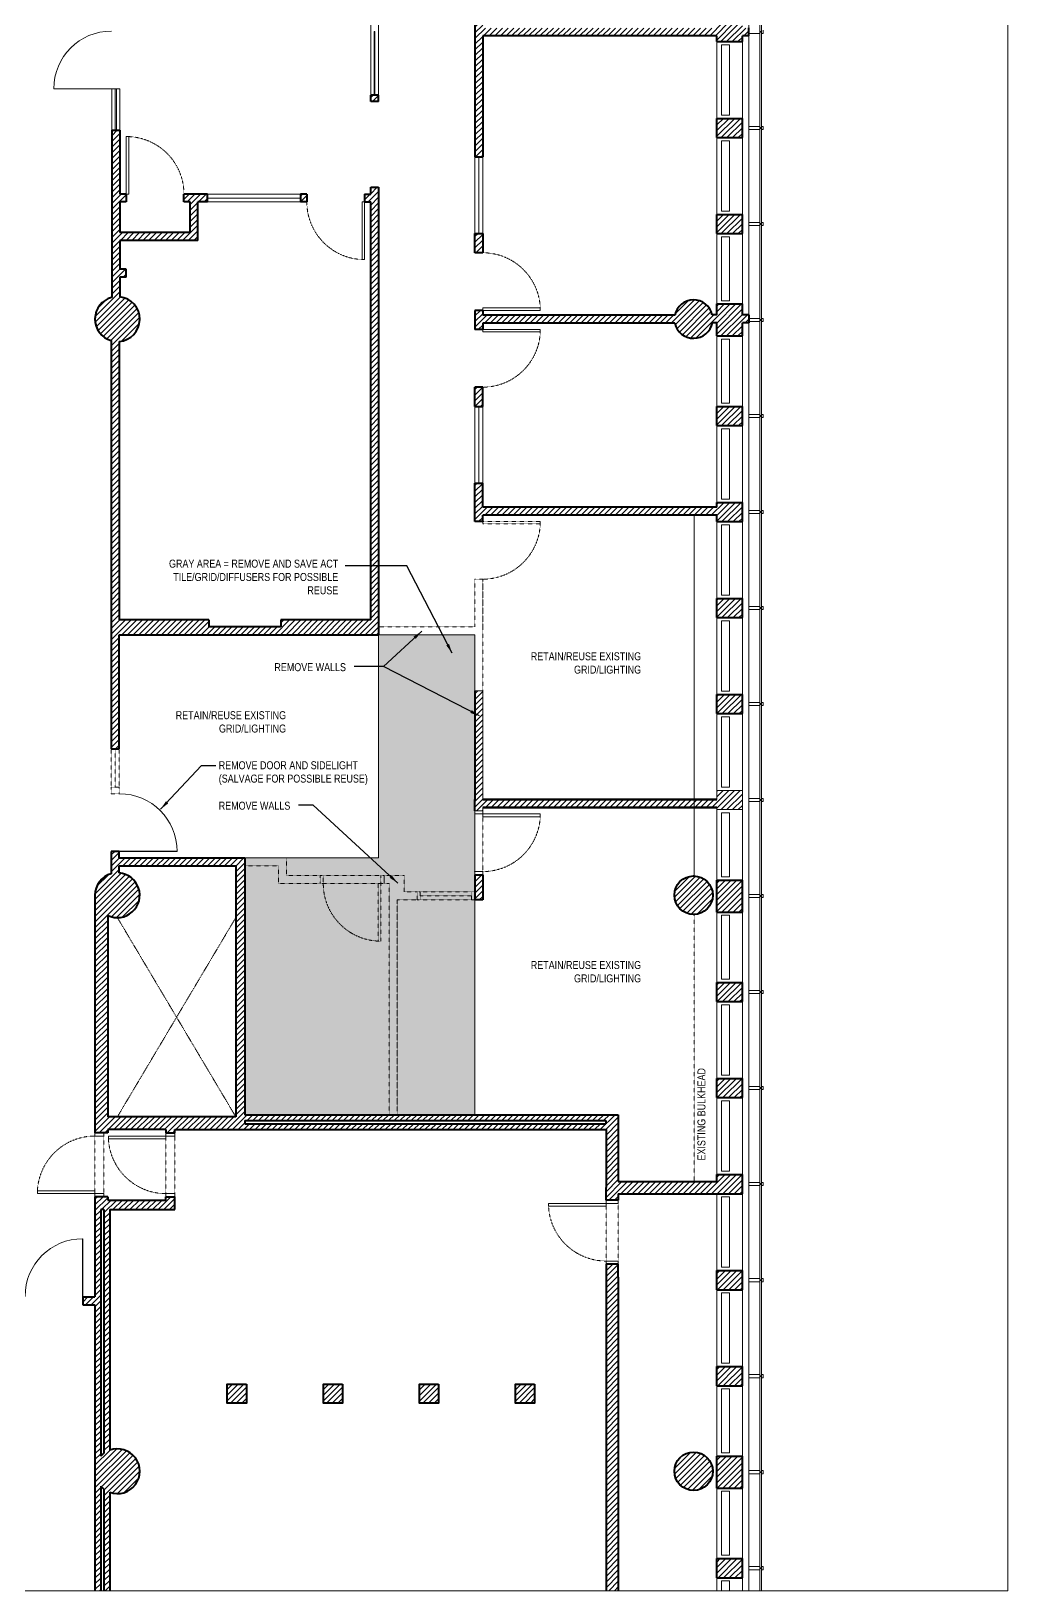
# Model space of a CAD drawing. Header units: inches. Extents: x -2978 to 4308, y -21 to 2608.
# Drawn here: x 12 to 623, y 330 to 1305 of the extents above; entities that cross this region are included whole.
import ezdxf

# ---------------------------------------------------------------- set-up
doc = ezdxf.new("R2010")
doc.units = ezdxf.units.IN
doc.header["$LTSCALE"] = 0.2
doc.header["$MEASUREMENT"] = 0
doc.header["$PDSIZE"] = 8
doc.linetypes.add('HIDDEN', pattern=[0.375, 0.25, -0.125])
doc.layers.get('0').update_dxf_attribs({"color": 20, "linetype": 'CONTINUOUS', "lineweight": 40})
doc.layers.get('Defpoints').update_dxf_attribs({"color": 240, "linetype": 'CONTINUOUS', "lineweight": 0})
for name, color, linetype, lineweight in [('Annotations', 40, 'CONTINUOUS', 5), ('Framing', 141, 'CONTINUOUS', 15), ('Hatches', 8, 'CONTINUOUS', 5), ('Projections', 151, 'HIDDEN', 5), ('Viewed', 150, 'CONTINUOUS', 9), ('Walls', 7, 'CONTINUOUS', 40)]:
    doc.layers.add(name, color=color, linetype=linetype, lineweight=lineweight)
doc.layers.add('Demolished', color=7, linetype='HIDDEN', lineweight=5, true_color=0xfa0000)
doc.styles.get("Standard").update_dxf_attribs({"font": 'arial.ttf', "width": 0.8})
doc.dimstyles.new('ARCH', dxfattribs={"dimscale": 96, "dimtxt": 0.0625, "dimasz": 0.0625, "dimexe": 0.04, "dimexo": 0.09375, "dimgap": 0.03125, "dimtad": 1, "dimrnd": 0.0625, "dimzin": 3, "dimdsep": 46, "dimlunit": 4, "dimtxsty": 'Standard', "dimblk1": 'ARCHTICK', "dimblk2": 'ARCHTICK', "dimsah": 1, "dimcen": 0, "dimdle": 0.03125, "dimclrd": 256, "dimclre": 256, "dimclrt": 256, "dimazin": 0, "dimtfac": 1, "dimtdec": 0, "dimtmove": 2, "dimatfit": 3, "dimfxl": 0.3, "dimfxlon": 1, "dimfrac": 2, "dimarcsym": 0})
pattern_1 = [(45, (-108.8227, 0), (-1.767767, 1.767767), [])]

# ---------------------------------------------------------------- blocks, each defined once
blk = doc.blocks.new('08PDRR02')
at = {"linetype": 'ByBlock'}
for p, q in [((1, 0), (0, 0)), ((0, 0), (0, -1)), ((1, -1), (1, 0)), ((0, -1), (1, -1))]:
    blk.add_line(p, q, dxfattribs=at)
blk = doc.blocks.new('*U16')
blk.add_lwpolyline([(0, 2.5), (0, -2.5)])
at = {"linetype": 'Continuous'}
blk.add_arc((0, 2.75), 36, 0, 90, dxfattribs=at)
at = {"linetype": 'Continuous', "xscale": 36, "yscale": 0.0325, "rotation": 90}
blk.add_blockref('08PDRR02', (0, 2.75), dxfattribs=at)
blk = doc.blocks.new('*U23')
blk.add_lwpolyline([(0, 2.5), (0, -2.5)])
at = {"linetype": 'Continuous'}
blk.add_arc((0, 2.75), 36, 0, 90, dxfattribs=at)
at = {"linetype": 'Continuous', "xscale": 36, "yscale": 0.0325, "rotation": 90}
blk.add_blockref('08PDRR02', (0, 2.75), dxfattribs=at)
blk = doc.blocks.new('_ArchTick')
at = {"linetype": 'ByBlock', "const_width": 0.15}
blk.add_lwpolyline([(-0.5, -0.5), (0.5, 0.5)], dxfattribs=at)

msp = doc.modelspace()

# ---------------------------------------------------------------- hatches: boundary and pattern name
at = {"layer": 'Hatches'}
h = msp.add_hatch(dxfattribs=at)
h.set_pattern_fill('ANSI31', color=256, scale=20, style=0)
h.set_pattern_definition(pattern_1)
h.paths.add_polyline_path([(460.763, 1301.812), (460.763, 1306.687), (456.763, 1306.687), (456.763, 1310.25), (440.763, 1310.25), (440.763, 1306.687), (294.547, 1306.687), (294.547, 1382.29), (289.672, 1382.29), (289.672, 1226.253), (294.547, 1226.253), (294.547, 1301.812), (440.763, 1301.812), (440.763, 1298.25), (456.763, 1298.25), (456.763, 1301.812)])
h = msp.add_hatch(dxfattribs=at)
h.set_pattern_fill('ANSI31', color=256, scale=20, style=0)
h.set_pattern_definition(pattern_1)
h.paths.add_polyline_path([(229.422, 1260.772), (229.422, 1264.772), (224.547, 1264.772), (224.547, 1260.772)])
h = msp.add_hatch(dxfattribs=at)
h.set_pattern_fill('ANSI31', color=256, scale=20, style=0)
h.set_pattern_definition(pattern_1)
h.paths.add_polyline_path([(456.763, 1238.25), (456.763, 1250.25), (440.763, 1250.25), (440.763, 1238.25)])
h = msp.add_hatch(dxfattribs=at)
h.set_pattern_fill('ANSI31', color=256, scale=20, style=0)
h.set_pattern_definition(pattern_1)
h.paths.add_polyline_path([(67.396, 1110.816, 0.9096206), (67.82, 1138.687), (67.82, 1150.959), (71.82, 1150.959), (71.82, 1155.959), (67.82, 1155.959), (67.82, 1173.996), (116.558, 1173.996), (116.558, 1197.996), (122.558, 1197.996), (122.558, 1202.871), (107.746, 1202.871), (107.746, 1197.996), (111.683, 1197.996), (111.683, 1178.871), (67.82, 1178.871), (67.82, 1197.996), (71.882, 1197.996), (71.882, 1202.871), (67.82, 1202.871), (67.82, 1242.772), (62.82, 1242.772), (62.82, 1138.336, 0.7641049), (62.396, 1111.323), (62.396, 927.522), (62.396, 856.282), (67.396, 856.282), (67.396, 927.522), (229.422, 927.522), (229.422, 1207.246), (224.547, 1207.246), (224.547, 1202.871), (220.672, 1202.871), (220.672, 1197.996), (224.547, 1197.996), (224.547, 936.772), (168.471, 936.772), (168.471, 932.522), (123.471, 932.522), (123.471, 936.772), (67.396, 936.772)])
h = msp.add_hatch(dxfattribs=at)
h.set_pattern_fill('ANSI31', color=256, scale=20, style=0)
h.set_pattern_definition(pattern_1)
h.paths.add_polyline_path([(184.672, 1197.996), (184.672, 1202.871), (180.672, 1202.871), (180.672, 1197.996)])
h = msp.add_hatch(dxfattribs=at)
h.set_pattern_fill('ANSI31', color=256, scale=20, style=0)
h.set_pattern_definition(pattern_1)
h.paths.add_polyline_path([(456.763, 1178.25), (456.763, 1190.25), (440.763, 1190.25), (440.763, 1178.25)])
h = msp.add_hatch(dxfattribs=at)
h.set_pattern_fill('ANSI31', color=256, scale=20, style=0)
h.set_pattern_definition(pattern_1)
h.paths.add_polyline_path([(294.547, 1166.247), (294.547, 1178.253), (289.672, 1178.253), (289.672, 1166.247)])
h = msp.add_hatch(dxfattribs=at)
h.set_pattern_fill('ANSI31', color=256, scale=20, style=0)
h.set_pattern_definition(pattern_1)
h.paths.add_polyline_path([(460.763, 1122.522), (460.763, 1127.522), (456.763, 1127.522), (456.763, 1134.25), (440.763, 1134.25), (440.763, 1127.522), (437.966, 1127.522, 0.8012838), (414.545, 1127.253), (326.07, 1127.253), (294.547, 1127.253), (294.547, 1130.253), (289.672, 1130.253), (289.672, 1118.253), (294.547, 1118.253), (294.547, 1122.253), (414.553, 1122.253, 0.8175955), (438.073, 1122.522), (440.763, 1122.522), (440.763, 1114.25), (456.763, 1114.25), (456.763, 1122.522)])
h = msp.add_hatch(dxfattribs=at)
h.set_pattern_fill('ANSI31', color=256, scale=20, style=0)
h.set_pattern_definition(pattern_1)
h.paths.add_polyline_path([(294.547, 1070.253), (294.547, 1082.253), (289.672, 1082.253), (289.672, 1070.253)])
h = msp.add_hatch(dxfattribs=at)
h.set_pattern_fill('ANSI31', color=256, scale=20, style=0)
h.set_pattern_definition(pattern_1)
h.paths.add_polyline_path([(456.763, 1058.25), (456.763, 1070.25), (440.763, 1070.25), (440.763, 1058.25)])
h = msp.add_hatch(dxfattribs=at)
h.set_pattern_fill('ANSI31', color=256, scale=20, style=0)
h.set_pattern_definition(pattern_1)
h.paths.add_polyline_path([(294.547, 1007.253), (294.547, 1022.253), (289.672, 1022.253), (289.672, 998.253), (294.547, 998.253), (294.547, 1002.253), (440.763, 1002.253), (440.763, 998.25), (456.763, 998.25), (456.763, 1010.25), (440.763, 1010.25), (440.763, 1007.253)])
h = msp.add_hatch(dxfattribs=at)
h.set_pattern_fill('ANSI31', color=256, scale=20, style=0)
h.set_pattern_definition(pattern_1)
h.paths.add_polyline_path([(456.763, 938.25), (456.763, 950.25), (440.763, 950.25), (440.763, 938.25)])
at = {"layer": 'Hatches', "true_color": 0xcbcdcd}
msp.add_hatch(color=254, dxfattribs=at).paths.add_polyline_path([(229.422, 927.522), (289.547, 927.522), (289.547, 819.522), (289.547, 761.772), (289.547, 728.911), (289.547, 707.647), (289.547, 627.522), (145.911, 627.522), (145.911, 788.022), (229.422, 788.022)])
at = {"layer": 'Hatches'}
h = msp.add_hatch(dxfattribs=at)
h.set_pattern_fill('ANSI31', color=256, scale=20, style=0)
h.paths.add_polyline_path([(426.672, 819.522), (426.672, 824.522), (294.547, 824.522), (294.547, 892.502), (289.547, 892.502), (289.547, 824.522), (289.547, 819.522), (289.547, 817.522), (294.547, 817.522), (294.547, 819.522)])
h = msp.add_hatch(dxfattribs=at)
h.set_pattern_fill('ANSI31', color=256, scale=20, style=0)
h.set_pattern_definition(pattern_1)
h.paths.add_polyline_path([(456.763, 878.25), (456.763, 890.25), (440.763, 890.25), (440.763, 878.25)])
h = msp.add_hatch(dxfattribs=at)
h.set_pattern_fill('ANSI31', color=256, scale=20, style=0)
h.paths.add_polyline_path([(456.763, 818.25), (456.763, 830.25), (440.763, 830.25), (440.763, 824.522), (426.672, 824.522), (426.672, 819.522), (440.763, 819.522), (440.763, 818.25)])
h = msp.add_hatch(dxfattribs=at)
h.set_pattern_fill('ANSI31', color=256, scale=20, style=0)
h.set_pattern_definition(pattern_1)
h.paths.add_polyline_path([(456.763, 578.147), (456.763, 590.25), (440.763, 590.25), (440.763, 585.772), (379.263, 585.772), (379.263, 627.522), (241.161, 627.522), (236.161, 627.522), (145.911, 627.522), (145.911, 788.022), (67.396, 788.022), (67.396, 792.148), (62.396, 792.148), (62.396, 778.22, 0.3339563), (52.286, 764.772), (52.286, 616.272), (60.286, 616.272), (60.286, 618.272), (96.661, 618.272), (96.661, 616.272), (102.286, 616.272), (102.286, 618.272), (371.638, 618.272), (371.638, 582.147), (371.638, 574.147), (379.263, 574.147), (379.263, 578.147)])
h.paths.add_polyline_path([(60.286, 626.272), (60.286, 752.122, 1.2005443), (67.396, 778.727), (67.396, 783.022), (140.286, 783.022), (140.286, 626.272)], flags=16)
h.paths.add_polyline_path([(145.911, 621.897), (145.911, 623.897), (371.45, 623.897), (371.45, 621.897)], flags=16)
h = msp.add_hatch(dxfattribs=at)
h.set_pattern_fill('ANSI31', color=256, scale=20, style=0)
h.set_pattern_definition(pattern_1)
h.paths.add_polyline_path([(294.547, 761.772), (294.547, 777.522), (289.547, 777.522), (289.547, 766.772), (289.547, 761.772)])
h = msp.add_hatch(dxfattribs=at)
h.set_pattern_fill('ANSI31', color=256, scale=20, style=0)
h.set_pattern_definition(pattern_1)
h.paths.add_polyline_path([(438.286, 764.772, 1), (414.286, 764.772, 1)])
h = msp.add_hatch(dxfattribs=at)
h.set_pattern_fill('ANSI31', color=256, scale=20, style=0)
h.set_pattern_definition(pattern_1)
h.paths.add_polyline_path([(456.763, 754.25), (456.763, 766.25), (456.763, 774.25), (440.763, 774.25), (440.763, 766.25), (440.763, 754.25)])
h = msp.add_hatch(dxfattribs=at)
h.set_pattern_fill('ANSI31', color=256, scale=20, style=0)
h.set_pattern_definition(pattern_1)
h.paths.add_polyline_path([(456.763, 698.25), (456.763, 710.25), (440.763, 710.25), (440.763, 698.25)])
h = msp.add_hatch(dxfattribs=at)
h.set_pattern_fill('ANSI31', color=256, scale=20, style=0)
h.set_pattern_definition(pattern_1)
h.paths.add_polyline_path([(456.763, 638.25), (456.763, 650.25), (440.763, 650.25), (440.763, 638.25)])
h = msp.add_hatch(dxfattribs=at)
h.set_pattern_fill('ANSI31', color=256, scale=20, style=0)
h.set_pattern_definition(pattern_1)
h.paths.add_polyline_path([(61.536, 391.602, 1.423737), (61.536, 417.941), (61.536, 568.272), (102.286, 568.272), (102.286, 576.272), (96.661, 576.272), (96.661, 574.272), (60.286, 574.272), (60.286, 576.272), (52.286, 576.272), (52.286, 513.834), (44.602, 513.834), (44.602, 508.834), (52.286, 508.834), (52.286, 330.061), (55.911, 330.061), (55.911, 395.372, 0.0483862), (57.911, 393.553), (57.911, 330.061), (61.536, 330.061)])
h.paths.add_polyline_path([(55.911, 568.272), (57.911, 568.272), (57.911, 415.99, 0.0483862), (55.911, 414.171)], flags=16)
h = msp.add_hatch(dxfattribs=at)
h.set_pattern_fill('ANSI31', color=256, scale=20, style=0)
h.set_pattern_definition(pattern_1)
h.paths.add_polyline_path([(379.263, 330.061), (379.263, 526.147), (379.263, 534.147), (371.638, 534.147), (371.638, 526.147), (371.638, 330.061)])
h = msp.add_hatch(dxfattribs=at)
h.set_pattern_fill('ANSI31', color=256, scale=20, style=0)
h.set_pattern_definition(pattern_1)
h.paths.add_polyline_path([(456.763, 518.25), (456.763, 530.25), (440.763, 530.25), (440.763, 518.25)])
h = msp.add_hatch(dxfattribs=at)
h.set_pattern_fill('ANSI31', color=256, scale=20, style=0)
h.set_pattern_definition(pattern_1)
h.paths.add_polyline_path([(456.763, 458.25), (456.763, 470.25), (440.763, 470.25), (440.763, 458.25)])
h = msp.add_hatch(dxfattribs=at)
h.set_pattern_fill('ANSI31', color=256, scale=20, style=0)
h.set_pattern_definition(pattern_1)
h.paths.add_polyline_path([(146.986, 447.272), (146.986, 459.272), (134.986, 459.272), (134.986, 447.272)])
h = msp.add_hatch(dxfattribs=at)
h.set_pattern_fill('ANSI31', color=256, scale=20, style=0)
h.set_pattern_definition(pattern_1)
h.paths.add_polyline_path([(206.986, 447.272), (206.986, 459.272), (194.986, 459.272), (194.986, 447.272)])
h = msp.add_hatch(dxfattribs=at)
h.set_pattern_fill('ANSI31', color=256, scale=20, style=0)
h.set_pattern_definition(pattern_1)
h.paths.add_polyline_path([(266.986, 447.272), (266.986, 459.272), (254.986, 459.272), (254.986, 447.272)])
h = msp.add_hatch(dxfattribs=at)
h.set_pattern_fill('ANSI31', color=256, scale=20, style=0)
h.set_pattern_definition(pattern_1)
h.paths.add_polyline_path([(326.986, 447.272), (326.986, 459.272), (314.986, 459.272), (314.986, 447.272)])
h = msp.add_hatch(dxfattribs=at)
h.set_pattern_fill('ANSI31', color=256, scale=20, style=0)
h.set_pattern_definition(pattern_1)
h.paths.add_polyline_path([(414.286, 404.772, 1), (438.286, 404.772, 1)])
h = msp.add_hatch(dxfattribs=at)
h.set_pattern_fill('ANSI31', color=256, scale=20, style=0)
h.set_pattern_definition(pattern_1)
h.paths.add_polyline_path([(456.763, 394.25), (456.763, 406.25), (456.763, 414.25), (440.763, 414.25), (440.763, 406.25), (440.763, 394.25)])
h = msp.add_hatch(dxfattribs=at)
h.set_pattern_fill('ANSI31', color=256, scale=20, style=0)
h.set_pattern_definition(pattern_1)
h.paths.add_polyline_path([(456.763, 338.25), (456.763, 350.25), (440.763, 350.25), (440.763, 338.25)])

# ---------------------------------------------------------------- linework, layer by layer
msp.add_line((379.263, 407.584), (379.263, 401.959))
at = {"layer": 'Defpoints'}
msp.add_lwpolyline([(622.628, 1571.346), (622.628, 330.061), (-376.456, 330.061), (-376.456, 1571.346)], close=True, dxfattribs=at)
at = {"layer": 'Demolished'}
for p, q in [((294.547, 962.253), (289.672, 962.253)), ((289.672, 962.253), (289.672, 932.522)), ((294.547, 892.502), (294.547, 962.253)), ((294.547, 962.253), (294.547, 932.522)), ((289.672, 932.522), (229.422, 932.522)), ((229.422, 927.522), (289.547, 927.522)), ((289.547, 927.522), (289.547, 892.502)), ((62.396, 832.22), (62.396, 856.22)), ((64.896, 856.22), (64.896, 832.22)), ((67.396, 832.22), (67.396, 856.22)), ((62.396, 832.22), (67.396, 832.22)), ((62.396, 832.22), (67.396, 832.22)), ((62.396, 832.22), (62.396, 828.147)), ((67.396, 828.147), (67.396, 832.22)), ((67.396, 828.147), (62.396, 828.147)), ((145.911, 788.022), (171.911, 788.022)), ((145.911, 783.022), (166.911, 783.022)), ((166.911, 772.022), (166.911, 783.022)), ((171.911, 777.022), (171.911, 788.022)), ((166.911, 772.022), (192.945, 772.022)), ((171.911, 777.022), (192.945, 777.022)), ((192.945, 777.022), (192.945, 772.022)), ((232.945, 777.022), (232.945, 772.022)), ((232.945, 777.022), (245.536, 777.022)), ((232.945, 772.022), (236.161, 772.022)), ((236.161, 761.772), (236.161, 772.022)), ((245.536, 766.772), (245.536, 777.022)), ((236.161, 627.522), (236.161, 761.772)), ((241.161, 761.772), (241.161, 629.834)), ((241.161, 761.772), (253.547, 761.772)), ((241.161, 627.522), (241.161, 761.772)), ((253.547, 766.772), (245.536, 766.772)), ((253.547, 761.772), (253.547, 766.772)), ((287.547, 766.772), (255.547, 766.772)), ((255.547, 764.272), (287.547, 764.272)), ((287.547, 761.772), (255.547, 761.772))]:
    msp.add_line(p, q, dxfattribs=at)
at = {"layer": 'Demolished', "extrusion": (0, 0, -1)}
for p, q in [((230.945, 777.022), (194.945, 777.022)), ((194.945, 772.022), (230.945, 772.022))]:
    msp.add_line(p, q, dxfattribs=at)
at = {"layer": 'Demolished', "flags": 128}
for points in [[(330.547, 998.253), (294.547, 998.253), (294.547, 996.753), (330.547, 996.753)], [(192.945, 772.022), (194.945, 772.022), (194.945, 777.022), (192.945, 777.022)], [(230.945, 772.022), (229.195, 772.022), (229.195, 736.022), (230.945, 736.022)], [(230.945, 772.022), (232.945, 772.022), (232.945, 777.022), (230.945, 777.022)], [(255.547, 761.772), (253.547, 761.772), (253.547, 766.772), (255.547, 766.772)], [(289.547, 761.772), (287.547, 761.772), (287.547, 766.772), (289.547, 766.772)]]:
    msp.add_lwpolyline(points, close=True, dxfattribs=at)
at = {"layer": 'Demolished'}
msp.add_arc((294.547, 998.253), 36, 270, 0, dxfattribs=at)
at = {"layer": 'Demolished', "extrusion": (0, 0, -1)}
msp.add_arc((-230.945, 772.022), 36, 269.999947, 359.999947, dxfattribs=at)
at = {"layer": 'Framing'}
for p, q in [((294.547, 815.522), (294.547, 819.522)), ((289.547, 815.522), (294.547, 815.522)), ((289.547, 779.522), (294.547, 779.522))]:
    msp.add_line(p, q, dxfattribs=at)
for points in [[(71.882, 1238.871), (71.882, 1202.871), (73.382, 1202.871), (73.382, 1238.871)], [(220.672, 1161.996), (220.672, 1197.996), (219.172, 1197.996), (219.172, 1161.996)], [(330.547, 1130.247), (294.547, 1130.247), (294.547, 1131.747), (330.547, 1131.747)], [(330.547, 1118.253), (294.547, 1118.253), (294.547, 1116.753), (330.547, 1116.753)]]:
    msp.add_lwpolyline(points, close=True, dxfattribs=at)
at = {"layer": 'Framing', "flags": 128}
for points in [[(294.547, 815.522), (294.547, 817.522), (289.547, 817.522), (289.547, 815.522)], [(294.547, 815.522), (294.547, 813.772), (330.547, 813.772), (330.547, 815.522)], [(294.547, 777.522), (294.547, 779.522), (289.547, 779.522), (289.547, 777.522)], [(57.911, 616.272), (57.911, 614.272), (52.286, 614.272), (52.286, 616.272)], [(96.661, 614.272), (96.661, 612.522), (60.661, 612.522), (60.661, 614.272)], [(102.286, 614.272), (102.286, 616.272), (96.661, 616.272), (96.661, 614.272)], [(52.286, 578.272), (52.286, 580.022), (16.286, 580.022), (16.286, 578.272)], [(57.911, 578.272), (57.911, 576.272), (52.286, 576.272), (52.286, 578.272)], [(102.286, 576.272), (102.286, 578.272), (96.661, 578.272), (96.661, 576.272)], [(371.638, 572.147), (371.638, 570.397), (335.638, 570.397), (335.638, 572.147)]]:
    msp.add_lwpolyline(points, close=True, dxfattribs=at)
at = {"layer": 'Framing'}
for p in [(289.547, 779.522), (294.547, 779.522)]:
    msp.add_point(p, dxfattribs=at)
at = {"layer": 'Hatches'}
for p, q in [((426.672, 776.765), (426.672, 1002.253)), ((294.547, 892.502), (289.547, 892.502)), ((294.547, 824.522), (294.547, 892.502)), ((440.763, 830.25), (456.763, 830.25)), ((440.763, 824.522), (440.763, 830.25)), ((456.763, 818.25), (456.763, 830.25)), ((440.763, 824.522), (294.547, 824.522)), ((294.547, 819.522), (440.763, 819.522)), ((440.763, 818.25), (440.763, 819.522)), ((440.763, 818.25), (456.763, 818.25))]:
    msp.add_line(p, q, dxfattribs=at)
at = {"layer": 'Hatches', "flags": 128}
msp.add_lwpolyline([(229.422, 927.522), (289.547, 927.522), (289.547, 819.522), (289.547, 761.772), (289.547, 728.911), (289.547, 707.647), (289.547, 627.522), (145.911, 627.522), (145.911, 788.022), (229.422, 788.022)], close=True, dxfattribs=at)
msp.add_lwpolyline([(289.547, 817.522), (294.547, 817.522), (294.547, 819.522)], dxfattribs=at)
at = {"layer": 'Projections', "extrusion": (0, 0, -1)}
for p, q in [((289.547, 815.522), (289.547, 779.522)), ((294.547, 779.522), (294.547, 815.522)), ((52.286, 578.272), (52.286, 614.272)), ((57.911, 578.272), (57.911, 614.272))]:
    msp.add_line(p, q, dxfattribs=at)
at = {"layer": 'Projections'}
for p, q in [((140.286, 750.772), (66.286, 626.272)), ((140.286, 626.272), (66.286, 750.772)), ((426.672, 585.772), (426.672, 752.778)), ((96.661, 614.272), (96.661, 578.272)), ((102.286, 614.272), (102.286, 578.272)), ((371.638, 572.147), (371.638, 536.147)), ((379.263, 572.147), (379.263, 536.147))]:
    msp.add_line(p, q, dxfattribs=at)
for centre, start, end in [((71.882, 1202.871), 0, 90), ((220.672, 1197.996), 180, 270), ((294.547, 1130.247), 0, 90), ((294.547, 1118.253), 270, 0), ((52.286, 578.272), 90, 180)]:
    msp.add_arc(centre, 36, start, end, dxfattribs=at)
at = {"layer": 'Projections', "extrusion": (0, 0, -1)}
for centre, start, end in [((-294.547, 815.522), 179.999947, 269.999947), ((-96.661, 614.272), 270, 0), ((-371.638, 572.147), 270, 0)]:
    msp.add_arc(centre, 36, start, end, dxfattribs=at)
at = {"layer": 'Viewed'}
for p, q in [((460.763, 330.061), (460.763, 1571.346)), ((467.763, 330.061), (467.763, 1571.346)), ((468.763, 330.061), (468.763, 1571.346)), ((224.547, 1344.799), (224.547, 1264.772)), ((229.422, 1344.799), (229.422, 1264.772)), ((226.734, 1304.504), (226.734, 1264.772)), ((227.234, 1304.504), (226.734, 1304.504)), ((227.234, 1304.504), (227.234, 1264.772)), ((440.763, 1250.25), (440.763, 1298.25)), ((456.763, 1250.25), (456.763, 1298.25)), ((460.763, 1304.664), (460.763, 1303.25)), ((460.763, 1303.25), (467.763, 1303.25)), ((467.763, 1304.5), (468.763, 1304.5)), ((467.763, 1304), (468.763, 1304)), ((468.763, 1303.25), (469.763, 1303.25)), ((469.763, 1305.25), (469.763, 1303.25)), ((443.763, 1296.25), (443.763, 1252.25)), ((448.763, 1296.25), (443.763, 1296.25)), ((448.763, 1296.25), (448.763, 1252.25)), ((62.82, 1268.753), (67.82, 1268.753)), ((62.82, 1268.753), (67.82, 1268.753)), ((62.82, 1268.753), (62.82, 1242.772)), ((64.82, 1268.772), (64.82, 1242.772)), ((64.82, 1268.772), (65.82, 1268.772)), ((65.82, 1268.772), (65.82, 1242.772)), ((67.82, 1242.772), (67.82, 1268.753)), ((448.763, 1252.25), (443.763, 1252.25)), ((440.763, 1190.25), (440.763, 1238.25)), ((456.763, 1190.25), (456.763, 1238.25)), ((460.763, 1245.25), (467.763, 1245.25)), ((460.763, 1244.664), (460.763, 1243.25)), ((460.763, 1243.25), (467.763, 1243.25)), ((467.763, 1244.5), (468.763, 1244.5)), ((467.763, 1244), (468.763, 1244)), ((468.763, 1245.25), (469.763, 1245.25)), ((468.763, 1243.25), (469.763, 1243.25)), ((469.763, 1245.25), (469.763, 1243.25)), ((443.763, 1236.25), (443.763, 1192.25)), ((448.763, 1236.25), (443.763, 1236.25)), ((448.763, 1236.25), (448.763, 1192.25)), ((289.672, 1226.253), (289.672, 1178.253)), ((292.109, 1178.253), (292.109, 1226.253)), ((294.547, 1226.253), (294.547, 1178.253)), ((122.558, 1202.871), (180.672, 1202.871)), ((180.672, 1200.371), (122.558, 1200.371)), ((122.558, 1197.996), (180.672, 1197.996)), ((448.763, 1192.25), (443.763, 1192.25)), ((460.763, 1185.25), (467.763, 1185.25)), ((460.763, 1184.664), (460.763, 1183.25)), ((460.763, 1183.25), (467.763, 1183.25)), ((467.763, 1184.5), (468.763, 1184.5)), ((467.763, 1184), (468.763, 1184)), ((468.763, 1185.25), (469.763, 1185.25)), ((468.763, 1183.25), (469.763, 1183.25)), ((469.763, 1185.25), (469.763, 1183.25)), ((440.763, 1134.25), (440.763, 1178.25)), ((443.763, 1176.25), (443.763, 1136.25)), ((448.763, 1176.25), (443.763, 1176.25)), ((448.763, 1176.25), (448.763, 1136.25)), ((456.763, 1134.25), (456.763, 1178.25)), ((448.763, 1136.25), (443.763, 1136.25)), ((460.763, 1125.25), (467.763, 1125.25)), ((460.763, 1124.664), (460.763, 1123.25)), ((460.763, 1123.25), (467.763, 1123.25)), ((467.763, 1124.5), (468.763, 1124.5)), ((467.763, 1124), (468.763, 1124)), ((468.763, 1125.25), (469.763, 1125.25)), ((468.763, 1123.25), (469.763, 1123.25)), ((469.763, 1125.25), (469.763, 1123.25)), ((440.763, 1070.25), (440.763, 1114.25)), ((443.763, 1072.25), (443.763, 1112.25)), ((448.763, 1112.25), (443.763, 1112.25)), ((448.763, 1072.25), (448.763, 1112.25)), ((456.763, 1070.25), (456.763, 1114.25)), ((448.763, 1072.25), (443.763, 1072.25)), ((289.672, 1022.253), (289.672, 1070.253)), ((292.109, 1070.253), (292.109, 1022.253)), ((294.547, 1022.253), (294.547, 1070.253)), ((460.763, 1065.25), (467.763, 1065.25)), ((460.763, 1064.664), (460.763, 1063.25)), ((460.763, 1063.25), (467.763, 1063.25)), ((467.763, 1064.5), (468.763, 1064.5)), ((467.763, 1064), (468.763, 1064)), ((468.763, 1065.25), (469.763, 1065.25)), ((468.763, 1063.25), (469.763, 1063.25)), ((469.763, 1065.25), (469.763, 1063.25)), ((440.763, 1010.25), (440.763, 1058.25)), ((443.763, 1056.25), (443.763, 1012.25)), ((448.763, 1056.25), (443.763, 1056.25)), ((448.763, 1056.25), (448.763, 1012.25)), ((456.763, 1010.25), (456.763, 1058.25)), ((448.763, 1012.25), (443.763, 1012.25)), ((460.763, 1005.25), (467.763, 1005.25)), ((467.763, 1004.5), (468.763, 1004.5)), ((467.763, 1004), (468.763, 1004)), ((468.763, 1005.25), (469.763, 1005.25)), ((469.763, 1005.25), (469.763, 1003.25)), ((440.763, 950.25), (440.763, 998.25)), ((448.763, 996.25), (443.763, 996.25)), ((443.763, 996.25), (443.763, 952.25)), ((448.763, 996.25), (448.763, 952.25)), ((456.763, 950.25), (456.763, 998.25)), ((460.763, 1003.25), (467.763, 1003.25)), ((468.763, 1003.25), (469.763, 1003.25)), ((448.763, 952.25), (443.763, 952.25)), ((440.763, 890.25), (440.763, 938.25)), ((448.763, 936.25), (443.763, 936.25)), ((443.763, 936.25), (443.763, 892.25)), ((448.763, 936.25), (448.763, 892.25)), ((456.763, 890.25), (456.763, 938.25)), ((460.763, 945.25), (467.763, 945.25)), ((460.763, 944.664), (460.763, 943.25)), ((460.763, 943.25), (467.763, 943.25)), ((467.763, 944.5), (468.763, 944.5)), ((467.763, 944), (468.763, 944)), ((468.763, 945.25), (469.763, 945.25)), ((468.763, 943.25), (469.763, 943.25)), ((469.763, 945.25), (469.763, 943.25)), ((448.763, 892.25), (443.763, 892.25)), ((440.763, 830.25), (440.763, 878.25)), ((456.763, 830.25), (456.763, 878.25)), ((460.763, 885.25), (467.763, 885.25)), ((460.763, 884.664), (460.763, 883.25)), ((460.763, 883.25), (467.763, 883.25)), ((467.763, 884.5), (468.763, 884.5)), ((467.763, 884), (468.763, 884)), ((468.763, 885.25), (469.763, 885.25)), ((468.763, 883.25), (469.763, 883.25)), ((469.763, 885.25), (469.763, 883.25)), ((443.763, 876.25), (443.763, 832.25)), ((448.763, 876.25), (443.763, 876.25)), ((448.763, 876.25), (448.763, 832.25)), ((448.763, 832.25), (443.763, 832.25)), ((460.763, 825.25), (467.763, 825.25)), ((460.763, 823.25), (467.763, 823.25)), ((467.763, 824.5), (468.763, 824.5)), ((467.763, 824), (468.763, 824)), ((468.763, 825.25), (469.763, 825.25)), ((468.763, 823.25), (469.763, 823.25)), ((469.763, 825.25), (469.763, 823.25)), ((440.763, 774.25), (440.763, 818.25)), ((448.763, 816.25), (443.763, 816.25)), ((443.763, 816.25), (443.763, 776.25)), ((448.763, 816.25), (448.763, 776.25)), ((456.763, 774.25), (456.763, 818.25)), ((448.763, 776.25), (443.763, 776.25)), ((460.763, 765.25), (467.763, 765.25)), ((460.763, 764.664), (460.763, 763.25)), ((460.763, 763.25), (467.763, 763.25)), ((467.763, 764.5), (468.763, 764.5)), ((467.763, 764), (468.763, 764)), ((468.763, 765.25), (469.763, 765.25)), ((468.763, 763.25), (469.763, 763.25)), ((469.763, 765.25), (469.763, 763.25)), ((440.763, 710.25), (440.763, 754.25)), ((448.763, 752.25), (443.763, 752.25)), ((443.763, 712.25), (443.763, 752.25)), ((448.763, 712.25), (448.763, 752.25)), ((456.763, 710.25), (456.763, 754.25)), ((448.763, 712.25), (443.763, 712.25)), ((460.763, 705.25), (467.763, 705.25)), ((460.763, 704.664), (460.763, 703.25)), ((460.763, 703.25), (467.763, 703.25)), ((467.763, 704.5), (468.763, 704.5)), ((467.763, 704), (468.763, 704)), ((468.763, 705.25), (469.763, 705.25)), ((468.763, 703.25), (469.763, 703.25)), ((469.763, 705.25), (469.763, 703.25)), ((440.763, 650.25), (440.763, 698.25)), ((443.763, 696.25), (443.763, 652.25)), ((448.763, 696.25), (443.763, 696.25)), ((448.763, 696.25), (448.763, 652.25)), ((456.763, 650.25), (456.763, 698.25)), ((448.763, 652.25), (443.763, 652.25)), ((460.763, 645.25), (467.763, 645.25)), ((460.763, 644.664), (460.763, 643.25)), ((467.763, 644.5), (468.763, 644.5)), ((467.763, 644), (468.763, 644)), ((468.763, 645.25), (469.763, 645.25)), ((469.763, 645.25), (469.763, 643.25)), ((440.763, 590.25), (440.763, 638.25)), ((443.763, 636.25), (443.763, 592.25)), ((448.763, 636.25), (443.763, 636.25)), ((448.763, 636.25), (448.763, 592.25)), ((456.763, 590.25), (456.763, 638.25)), ((460.763, 643.25), (467.763, 643.25)), ((468.763, 643.25), (469.763, 643.25)), ((448.763, 592.25), (443.763, 592.25)), ((460.763, 585.25), (467.763, 585.25)), ((468.763, 585.25), (469.763, 585.25)), ((469.763, 585.25), (469.763, 583.25)), ((440.763, 530.25), (440.763, 578.25)), ((443.763, 576.25), (443.763, 532.25)), ((448.763, 576.25), (443.763, 576.25)), ((448.763, 576.25), (448.763, 532.25)), ((456.763, 530.25), (456.763, 578.25)), ((460.763, 584.664), (460.763, 583.25)), ((460.763, 583.25), (467.763, 583.25)), ((467.763, 584.5), (468.763, 584.5)), ((467.763, 584), (468.763, 584)), ((468.763, 583.25), (469.763, 583.25)), ((448.763, 532.25), (443.763, 532.25)), ((440.763, 470.25), (440.763, 518.25)), ((456.763, 470.25), (456.763, 518.25)), ((460.763, 525.25), (467.763, 525.25)), ((460.763, 524.664), (460.763, 523.25)), ((460.763, 523.25), (467.763, 523.25)), ((467.763, 524.5), (468.763, 524.5)), ((467.763, 524), (468.763, 524)), ((468.763, 525.25), (469.763, 525.25)), ((468.763, 523.25), (469.763, 523.25)), ((469.763, 525.25), (469.763, 523.25)), ((443.763, 516.25), (443.763, 472.25)), ((448.763, 516.25), (443.763, 516.25)), ((448.763, 516.25), (448.763, 472.25)), ((448.763, 472.25), (443.763, 472.25)), ((440.763, 414.25), (440.763, 458.25)), ((456.763, 414.25), (456.763, 458.25)), ((460.763, 465.25), (467.763, 465.25)), ((460.763, 464.664), (460.763, 463.25)), ((460.763, 463.25), (467.763, 463.25)), ((467.763, 464.5), (468.763, 464.5)), ((467.763, 464), (468.763, 464)), ((468.763, 465.25), (469.763, 465.25)), ((468.763, 463.25), (469.763, 463.25)), ((469.763, 465.25), (469.763, 463.25)), ((443.763, 456.25), (443.763, 416.25)), ((448.763, 456.25), (443.763, 456.25)), ((448.763, 456.25), (448.763, 416.25)), ((448.763, 416.25), (443.763, 416.25)), ((460.763, 405.25), (467.763, 405.25)), ((460.763, 404.664), (460.763, 403.25)), ((460.763, 403.25), (467.763, 403.25)), ((467.763, 404.5), (468.763, 404.5)), ((467.763, 404), (468.763, 404)), ((468.763, 405.25), (469.763, 405.25)), ((468.763, 403.25), (469.763, 403.25)), ((469.763, 405.25), (469.763, 403.25)), ((440.763, 350.25), (440.763, 394.25)), ((443.763, 352.25), (443.763, 392.25)), ((448.763, 392.25), (443.763, 392.25)), ((448.763, 352.25), (448.763, 392.25)), ((456.763, 350.25), (456.763, 394.25)), ((448.763, 352.25), (443.763, 352.25)), ((460.763, 345.25), (467.763, 345.25)), ((460.763, 344.664), (460.763, 343.25)), ((460.763, 343.25), (467.763, 343.25)), ((467.763, 344.5), (468.763, 344.5)), ((467.763, 344), (468.763, 344)), ((468.763, 345.25), (469.763, 345.25)), ((468.763, 343.25), (469.763, 343.25)), ((469.763, 345.25), (469.763, 343.25)), ((440.763, 330.061), (440.763, 338.25)), ((443.763, 336.25), (443.763, 330.061)), ((448.763, 336.25), (443.763, 336.25)), ((448.763, 336.25), (448.763, 330.061)), ((456.763, 330.061), (456.763, 338.25))]:
    msp.add_line(p, q, dxfattribs=at)
at = {"layer": 'Viewed', "flags": 128}
for points in [[(379.263, 572.147), (379.263, 574.147), (371.638, 574.147), (371.638, 572.147)], [(379.263, 534.147), (379.263, 536.147), (371.638, 536.147), (371.638, 534.147)]]:
    msp.add_lwpolyline(points, close=True, dxfattribs=at)
at = {"layer": 'Walls'}
for p, q in [((289.672, 1382.29), (289.672, 1226.253)), ((460.763, 1301.75), (460.763, 1306.75)), ((294.547, 1301.812), (294.547, 1226.253)), ((440.763, 1301.812), (294.547, 1301.812)), ((440.763, 1298.25), (440.763, 1301.812)), ((440.763, 1298.25), (456.763, 1298.25)), ((456.763, 1298.25), (456.763, 1301.812)), ((460.763, 1301.812), (456.763, 1301.812)), ((224.547, 1260.772), (224.547, 1264.772)), ((229.422, 1264.772), (224.547, 1264.772)), ((229.422, 1260.772), (224.547, 1260.772)), ((229.422, 1260.772), (229.422, 1264.772)), ((440.763, 1250.25), (456.763, 1250.25)), ((440.763, 1238.25), (440.763, 1250.25)), ((456.763, 1238.25), (456.763, 1250.25)), ((62.82, 1242.772), (62.82, 1138.59)), ((62.82, 1242.772), (62.82, 1138.336)), ((62.82, 1242.772), (67.82, 1242.772)), ((67.82, 1242.772), (67.82, 1202.871)), ((67.82, 1242.772), (67.82, 1202.871)), ((440.763, 1238.25), (456.763, 1238.25)), ((289.672, 1226.253), (294.547, 1226.253)), ((71.882, 1202.871), (67.82, 1202.871)), ((71.882, 1202.871), (71.882, 1197.996)), ((122.558, 1202.871), (107.746, 1202.871)), ((107.746, 1197.996), (107.746, 1202.871)), ((122.558, 1197.996), (122.558, 1202.871)), ((180.672, 1202.871), (180.672, 1197.996)), ((184.672, 1202.871), (180.672, 1202.871)), ((184.672, 1202.871), (184.672, 1197.996)), ((220.672, 1202.871), (220.672, 1197.996)), ((220.672, 1202.871), (224.547, 1202.871)), ((224.547, 1207.246), (229.422, 1207.246)), ((224.547, 1202.871), (224.547, 1207.246)), ((229.422, 1207.246), (229.422, 927.522)), ((71.882, 1197.996), (67.82, 1197.996)), ((67.82, 1197.996), (67.82, 1178.871)), ((67.82, 1197.996), (67.82, 1178.871)), ((111.683, 1197.996), (107.746, 1197.996)), ((111.683, 1178.871), (111.683, 1197.996)), ((122.558, 1197.996), (116.558, 1197.996)), ((116.558, 1173.996), (116.558, 1197.996)), ((184.672, 1197.996), (180.672, 1197.996)), ((220.672, 1197.996), (224.547, 1197.996)), ((224.547, 936.772), (224.547, 1197.996)), ((440.763, 1190.25), (456.763, 1190.25)), ((440.763, 1178.25), (440.763, 1190.25)), ((456.763, 1178.25), (456.763, 1190.25)), ((111.683, 1178.871), (67.82, 1178.871)), ((116.558, 1173.996), (67.82, 1173.996)), ((67.82, 1173.996), (67.82, 1155.959)), ((67.82, 1173.996), (67.82, 1155.959)), ((289.672, 1166.247), (289.672, 1178.253)), ((289.672, 1178.253), (294.547, 1178.253)), ((294.547, 1178.253), (294.547, 1166.247)), ((440.763, 1178.25), (456.763, 1178.25)), ((294.547, 1166.247), (289.672, 1166.247)), ((71.82, 1155.959), (67.82, 1155.959)), ((67.82, 1150.959), (67.82, 1138.687)), ((71.82, 1150.959), (67.82, 1150.959)), ((67.82, 1150.959), (67.82, 1138.687)), ((71.82, 1150.959), (71.82, 1155.959)), ((440.763, 1134.25), (456.763, 1134.25)), ((440.763, 1127.522), (440.763, 1134.25)), ((456.763, 1127.522), (456.763, 1134.25)), ((294.547, 1130.253), (289.672, 1130.253)), ((289.672, 1130.253), (289.672, 1118.253)), ((294.547, 1130.253), (294.547, 1127.253)), ((326.07, 1127.253), (294.547, 1127.253)), ((414.553, 1122.253), (294.547, 1122.253)), ((294.547, 1122.253), (294.547, 1118.253)), ((414.545, 1127.253), (326.07, 1127.253)), ((440.763, 1127.522), (437.966, 1127.522)), ((440.763, 1127.522), (437.966, 1127.522)), ((440.763, 1122.522), (438.073, 1122.522)), ((440.763, 1122.522), (438.073, 1122.522)), ((440.763, 1114.25), (440.763, 1122.522)), ((440.763, 1122.25), (440.763, 1122.522)), ((460.763, 1127.522), (456.763, 1127.522)), ((456.763, 1114.25), (456.763, 1122.522)), ((456.763, 1122.25), (456.763, 1122.522)), ((460.763, 1122.522), (456.763, 1122.522)), ((460.763, 1127.522), (460.763, 1122.522)), ((62.396, 1111.323), (62.396, 856.282)), ((62.396, 1111.323), (62.396, 927.522)), ((294.547, 1118.253), (289.672, 1118.253)), ((440.763, 1114.25), (456.763, 1114.25)), ((67.396, 1110.816), (67.396, 936.772)), ((294.547, 1082.253), (289.672, 1082.253)), ((289.672, 1070.253), (289.672, 1082.253)), ((294.547, 1070.253), (294.547, 1082.253)), ((289.672, 1070.253), (294.547, 1070.253)), ((440.763, 1070.25), (456.763, 1070.25)), ((440.763, 1058.25), (440.763, 1070.25)), ((456.763, 1058.25), (456.763, 1070.25)), ((440.763, 1058.25), (456.763, 1058.25)), ((289.672, 1022.253), (294.547, 1022.253)), ((289.672, 998.253), (289.672, 1022.253)), ((294.547, 1007.253), (294.547, 1022.253)), ((440.763, 1007.253), (294.547, 1007.253)), ((440.763, 1010.25), (456.763, 1010.25)), ((440.763, 1007.253), (440.763, 1010.25)), ((456.763, 998.25), (456.763, 1010.25)), ((294.547, 998.253), (289.672, 998.253)), ((440.763, 1002.253), (294.547, 1002.253)), ((294.547, 998.253), (294.547, 1002.253)), ((440.763, 998.25), (440.763, 1002.253)), ((440.763, 998.25), (456.763, 998.25)), ((440.763, 950.25), (456.763, 950.25)), ((440.763, 938.25), (440.763, 950.25)), ((456.763, 938.25), (456.763, 950.25)), ((123.471, 936.772), (67.396, 936.772)), ((123.471, 936.772), (123.471, 932.522)), ((224.547, 936.772), (168.471, 936.772)), ((168.471, 936.772), (168.471, 932.522)), ((440.763, 938.25), (456.763, 938.25)), ((67.396, 927.522), (229.422, 927.522)), ((67.396, 856.282), (67.396, 927.522)), ((168.471, 932.522), (123.471, 932.522)), ((289.547, 892.502), (289.547, 824.522)), ((440.763, 890.25), (456.763, 890.25)), ((440.763, 878.25), (440.763, 890.25)), ((456.763, 878.25), (456.763, 890.25)), ((440.763, 878.25), (456.763, 878.25)), ((62.396, 856.282), (67.396, 856.282)), ((289.547, 817.522), (289.547, 824.522)), ((294.547, 824.522), (440.763, 824.522)), ((294.547, 824.522), (440.763, 824.522)), ((440.763, 824.522), (294.547, 824.522)), ((440.763, 819.522), (294.547, 819.522)), ((294.547, 819.522), (440.763, 819.522)), ((440.763, 819.522), (294.547, 819.522)), ((62.396, 792.148), (62.396, 778.22)), ((67.396, 792.148), (62.396, 792.148)), ((67.396, 788.022), (67.396, 792.148)), ((67.396, 788.022), (145.911, 788.022)), ((67.396, 783.022), (140.286, 783.022)), ((67.396, 778.727), (67.396, 783.022)), ((140.286, 783.022), (140.286, 626.272)), ((145.911, 788.022), (145.911, 627.522)), ((289.547, 777.522), (289.547, 761.772)), ((289.547, 777.522), (294.547, 777.522)), ((294.547, 777.522), (294.547, 761.772)), ((440.763, 774.25), (456.763, 774.25)), ((440.763, 766.25), (440.763, 774.25)), ((456.763, 766.25), (456.763, 774.25)), ((52.286, 764.772), (52.286, 616.272)), ((294.547, 761.772), (289.547, 761.772)), ((440.763, 754.25), (440.763, 766.25)), ((456.763, 754.25), (456.763, 766.25)), ((60.286, 752.122), (60.286, 626.272)), ((440.763, 754.25), (456.763, 754.25)), ((440.763, 710.25), (456.763, 710.25)), ((440.763, 698.25), (440.763, 710.25)), ((456.763, 698.25), (456.763, 710.25)), ((440.763, 698.25), (456.763, 698.25)), ((440.763, 650.25), (456.763, 650.25)), ((440.763, 638.25), (440.763, 650.25)), ((456.763, 638.25), (456.763, 650.25)), ((440.763, 638.25), (456.763, 638.25)), ((140.286, 626.272), (60.286, 626.272)), ((145.911, 627.522), (236.161, 627.522)), ((145.911, 627.522), (236.161, 627.522)), ((145.911, 627.522), (236.161, 627.522)), ((145.911, 623.897), (371.45, 623.897)), ((145.911, 623.897), (145.911, 621.897)), ((236.161, 627.522), (241.161, 627.522)), ((241.161, 627.522), (379.263, 627.522)), ((371.45, 623.897), (371.45, 621.897)), ((379.263, 627.522), (379.263, 585.772)), ((60.286, 616.272), (52.286, 616.272)), ((60.286, 618.272), (60.286, 616.272)), ((96.661, 618.272), (60.286, 618.272)), ((96.661, 618.272), (96.661, 616.272)), ((96.661, 616.272), (102.286, 616.272)), ((102.286, 616.272), (102.286, 618.272)), ((102.286, 618.272), (371.638, 618.272)), ((145.911, 621.897), (371.45, 621.897)), ((371.638, 618.272), (371.638, 582.147)), ((379.263, 585.772), (440.763, 585.772)), ((440.763, 590.25), (456.763, 590.25)), ((440.763, 585.772), (440.763, 590.25)), ((456.763, 578.147), (456.763, 590.25)), ((60.286, 576.272), (52.286, 576.272)), ((52.286, 576.272), (52.286, 513.834)), ((60.286, 576.272), (60.286, 574.272)), ((96.661, 576.272), (102.286, 576.272)), ((96.661, 574.272), (96.661, 576.272)), ((102.286, 568.272), (102.286, 576.272)), ((371.638, 574.147), (371.638, 582.147)), ((379.263, 578.147), (379.263, 574.147)), ((379.263, 578.147), (456.763, 578.147)), ((55.911, 568.272), (55.911, 414.171)), ((57.911, 568.272), (55.911, 568.272)), ((57.911, 568.272), (57.911, 415.99)), ((60.286, 574.272), (96.661, 574.272)), ((61.536, 568.272), (102.286, 568.272)), ((61.536, 568.272), (61.536, 417.941)), ((379.263, 574.147), (371.638, 574.147)), ((379.263, 534.147), (371.638, 534.147)), ((371.638, 534.147), (371.638, 526.147)), ((379.263, 526.147), (379.263, 534.147)), ((440.763, 530.25), (456.763, 530.25)), ((440.763, 518.25), (440.763, 530.25)), ((456.763, 518.25), (456.763, 530.25)), ((371.638, 526.147), (371.638, 330.061)), ((379.263, 526.147), (379.263, 330.061)), ((440.763, 518.25), (456.763, 518.25)), ((44.602, 513.834), (44.602, 508.834)), ((52.286, 508.834), (52.286, 330.061)), ((440.763, 470.25), (456.763, 470.25)), ((440.763, 458.25), (440.763, 470.25)), ((456.763, 458.25), (456.763, 470.25)), ((440.763, 458.25), (456.763, 458.25)), ((440.763, 414.25), (456.763, 414.25)), ((440.763, 406.25), (440.763, 414.25)), ((456.763, 406.25), (456.763, 414.25)), ((440.763, 394.25), (440.763, 406.25)), ((456.763, 394.25), (456.763, 406.25)), ((55.911, 395.372), (55.911, 330.061)), ((57.911, 393.553), (57.911, 330.061)), ((61.536, 391.602), (61.536, 330.061)), ((440.763, 394.25), (456.763, 394.25)), ((440.763, 350.25), (456.763, 350.25)), ((440.763, 338.25), (440.763, 350.25)), ((456.763, 338.25), (456.763, 350.25)), ((440.763, 338.25), (456.763, 338.25))]:
    msp.add_line(p, q, dxfattribs=at)
for points in [[(44.602, 513.834), (52.286, 513.834)], [(44.602, 508.834), (52.286, 508.834)]]:
    msp.add_lwpolyline(points, dxfattribs=at)
at = {"layer": 'Walls', "flags": 128}
for points in [[(146.986, 459.272), (146.986, 447.272), (134.986, 447.272), (134.986, 459.272)], [(206.986, 459.272), (206.986, 447.272), (194.986, 447.272), (194.986, 459.272)], [(266.986, 459.272), (266.986, 447.272), (254.986, 447.272), (254.986, 459.272)], [(326.986, 459.272), (326.986, 447.272), (314.986, 447.272), (314.986, 459.272)]]:
    msp.add_lwpolyline(points, close=True, dxfattribs=at)
at = {"layer": 'Walls'}
for centre in [(426.286, 764.772), (426.286, 404.772)]:
    msp.add_circle(centre, 12, dxfattribs=at)
for centre, radius, start, end in [((66.286, 1124.772), 14, 104.333767, 253.868261), ((66.286, 1124.772), 14, 104.333767, 253.868261), ((66.286, 1124.772), 14, 274.548102, 83.70931), ((66.286, 1124.772), 14, 274.548102, 83.70931), ((426.286, 1124.772), 12, 13.248015, 168.066536), ((426.286, 1124.772), 12, 192.115966, 349.193077), ((66.286, 764.772), 14, 106.131739, 180), ((66.286, 764.772), 14, 106.131739, 180), ((66.286, 764.772), 14, 106.131739, 180), ((66.286, 764.772), 14, 106.131739, 180), ((66.286, 764.772), 14, 244.623066, 85.451898), ((66.286, 764.772), 14, 244.623066, 85.451898), ((66.286, 764.772), 14, 244.623066, 85.451898), ((66.286, 764.772), 14, 244.623066, 85.451898), ((66.286, 404.772), 14, 126.742112, 137.822765), ((66.286, 404.772), 14, 250.166638, 109.833362), ((66.286, 404.772), 14, 222.177235, 233.257888)]:
    msp.add_arc(centre, radius, start, end, dxfattribs=at)

# ---------------------------------------------------------------- block references
at = {"layer": 'Demolished', "xscale": -1, "rotation": 270}
msp.add_blockref('*U23', (64.896, 792.148), dxfattribs=at)
at = {"layer": 'Framing', "rotation": 90}
msp.add_blockref('*U16', (65.32, 1268.753), dxfattribs=at)
at = {"layer": 'Framing', "xscale": -1}
msp.add_blockref('*U16', (44.602, 511.334), dxfattribs=at)

# ---------------------------------------------------------------- texts
at = {"layer": 'Annotations', "char_height": 5}
for s, insert, width, attachment_point in [('{GRAY AREA = REMOVE AND SAVE ACT TILE/GRID/DIFFUSERS FOR POSSIBLE REUSE}', (204.277, 974.466), 122.93945, 3), ('{RETAIN/REUSE EXISTING GRID/LIGHTING}', (393.516, 916.567), 74.18961, 3), ('{REMOVE WALLS}', (164.41, 909.772), 60.99887, 1), ('{RETAIN/REUSE EXISTING GRID/LIGHTING}', (171.672, 879.75), 74.18961, 3), ('{REMOVE DOOR AND SIDELIGHT\\P(SALVAGE FOR POSSIBLE REUSE)}', (129.63, 848.473), 98.74486, 1), ('{REMOVE WALLS}', (129.63, 823.197), 60.99887, 1), ('{RETAIN/REUSE EXISTING GRID/LIGHTING}', (393.516, 723.628), 74.18961, 3)]:
    msp.add_mtext(s, dxfattribs=dict(at, insert=insert, width=width, attachment_point=attachment_point))
at = {"layer": 'Annotations', "insert": (428.705, 598.971), "char_height": 5, "width": 90.36376, "attachment_point": 1, "rotation": 90}
msp.add_mtext('{EXISTING BULKHEAD}', dxfattribs=at)

# ---------------------------------------------------------------- leaders
at = {"layer": 'Annotations', "linetype": 'ByBlock'}
for points in [[(275.425, 916.04), (247.072, 970.591), (208.705, 970.591)], [(256.438, 929.733), (232.556, 907.608), (214.315, 907.608)], [(292.582, 876.775), (232.556, 907.608), (214.315, 907.608)], [(93.261, 818.432), (118.763, 845.908), (127.884, 845.908)], [(241.509, 772.317), (188.656, 821.033), (179.536, 821.033)]]:
    msp.add_leader(points, dimstyle='ARCH', dxfattribs=at)

doc.saveas('drawing.dxf')
